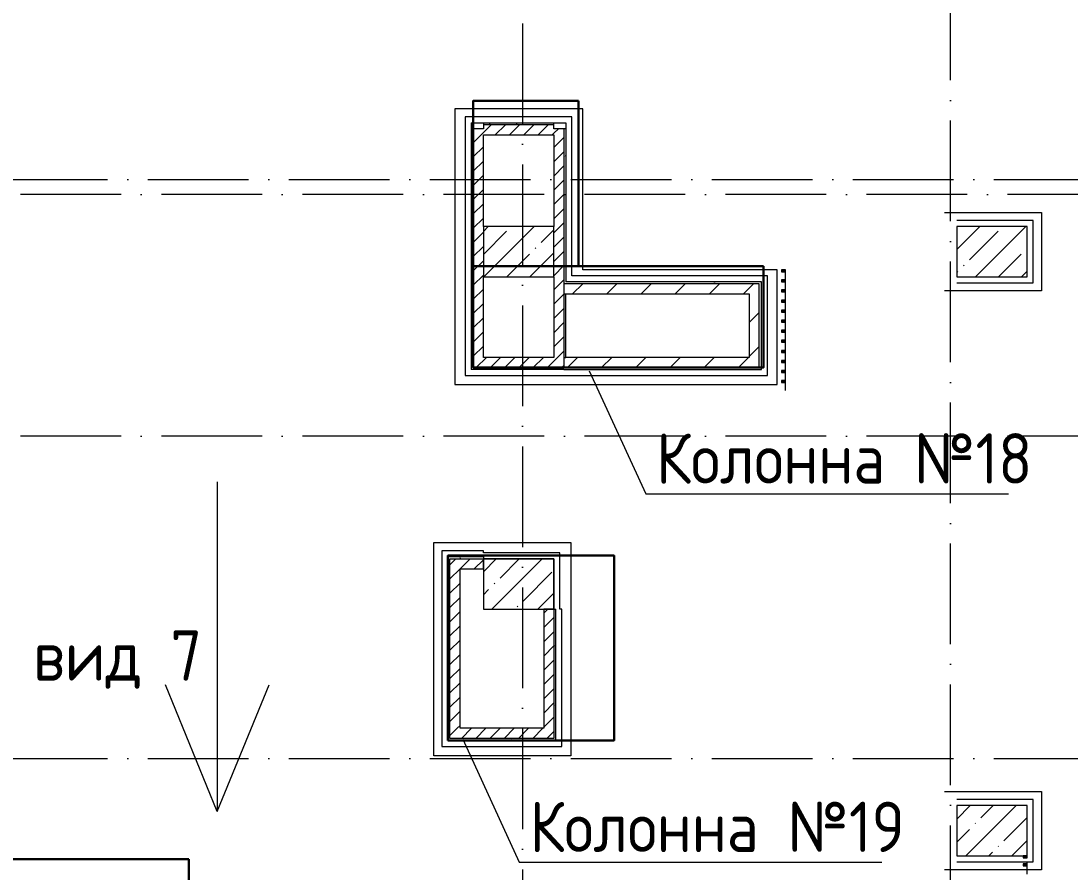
# Model space of a CAD drawing. Header units: millimetres. Extents: x 209 to 470115, y -86468 to 480215.
# Drawn here: x 370844 to 381269, y 446992 to 455443 of the extents above; entities that cross this region are included whole.
import ezdxf

# ---------------------------------------------------------------- set-up
doc = ezdxf.new("R2010")
doc.units = ezdxf.units.MM
doc.linetypes.add('50_200_ШТРИХ_1Т_ш5_п1_п1_', pattern=[1400, 1000, -200, 0, -200])
for name, color, linetype, lineweight, true_color in [('A-DETL-7', 7, 'Continuous', 20, 0x01a6fe), ('A-FLOR-1', 7, 'Continuous', 5, 0xc0c0c0), ('I-WALL-15', 7, 'Continuous', 5, 0x787878), ('Оси-3', 7, '50_200_ШТРИХ_1Т_ш5_п1_п1_', 9, 0xaaaaaa)]:
    doc.layers.add(name, color=color, linetype=linetype, lineweight=lineweight, true_color=true_color)
for name, color, linetype, lineweight in [('A-WALL', 7, 'Continuous', 5), ('A-WALL-FNSH-1', 7, 'Continuous', 5), ('I-WALL', 7, 'Continuous', 5), ('S-COLS', 7, 'Continuous', 9), ('S-COLS-1', 7, 'Continuous', 5), ('Ограждение', 7, 'Continuous', 9), ('Ограждение-1', 7, 'Continuous', 20), ('основной', 250, 'Continuous', 15), ('Основные линии', 7, 'Continuous', 30), ('осново', 7, 'Continuous', 30), ('Размеры', 7, 'Continuous', 15)]:
    doc.layers.add(name, color=color, linetype=linetype, lineweight=lineweight)
doc.styles.add('СПДС', font='isocpeur.ttf', dxfattribs={"width": 0.9})
pattern_1 = [(0, (286584.25, 383020.87), (406.4, 101.6), [6.706, -298.094, 6.706, -298.094, -1625.6]), (0, (286584.25, 383020.87), (406.4, 101.6), [-609.6, 6.706, -602.894, 6.706, -298.094, -711.2]), (0, (286584.25, 383020.87), (406.4, 101.6), [-1524, 6.706, -196.494, 6.706, -501.294]), (120, (286736.65, 383071.67), (-291.18818, 301.15272), [6.706, -298.094, 6.706, -298.094, -1625.6]), (120, (286736.65, 383071.67), (-291.18818, 301.15272), [-609.6, 6.706, -602.894, 6.706, -298.094, -711.2]), (120, (286736.65, 383071.67), (-291.18818, 301.15272), [-1524, 6.706, -196.494, 6.706, -501.294]), (240, (286787.45, 383274.87), (-115.21182, -402.75272), [6.706, -298.094, 6.706, -298.094, -1625.6]), (240, (286787.45, 383274.87), (-115.21182, -402.75272), [-609.6, 6.706, -602.894, 6.706, -298.094, -711.2]), (240, (286787.45, 383274.87), (-115.21182, -402.75272), [-1524, 6.706, -196.494, 6.706, -501.294])]
pattern_2 = [(45, (286584.25, 383020.87), (-70.71068, 70.71068), [])]
pattern_3 = [(45, (286584.25, 383020.87), (-169.70563, 169.70563), [])]

# ---------------------------------------------------------------- blocks, each defined once
blk = doc.blocks.new('BSC_Колонна _Прямоугольная - 500х700-V240-АИ_План этажа_Стены_3')
at = {"layer": 'S-COLS-1'}
h = blk.add_hatch(dxfattribs=at)
h.set_pattern_fill('FP_168', color=256, style=0, pattern_type=2)
h.set_pattern_definition([(315, (-64381.04, 93900), (228.0985, 228.0985), []), (315, (-64381.04, 93671.9), (228.0985, 228.0985), [403.225, -80.645, 6.706, -73.939])])
h.paths.add_polyline_path([(-250, 350), (-250, -350), (250, -350), (250, 350), (-17, 350)])
for p, q in [((250, 350), (-250, 350)), ((-250, 350), (-250, -350)), ((250, -350), (250, 350)), ((-250, -350), (250, -350))]:
    blk.add_line(p, q, dxfattribs=at)
blk = doc.blocks.new('BSC_Колонна _Прямоугольная - 500х700-V241-АИ_План этажа_Стены_3')
at = {"layer": 'S-COLS-1'}
h = blk.add_hatch(dxfattribs=at)
h.set_pattern_fill('FP_169', color=256, style=0, pattern_type=2)
h.set_pattern_definition([(315, (-70131.04, 93900), (228.0985, 228.0985), []), (315, (-70131.04, 93671.9), (228.0985, 228.0985), [403.225, -80.645, 6.706, -73.939])])
h.paths.add_polyline_path([(-250, 350), (-250, -350), (250, -350), (250, 350), (-103, 350)])
for p, q in [((250, 350), (-250, 350)), ((-250, 350), (-250, -350)), ((250, -350), (250, 350)), ((-250, -350), (250, -350))]:
    blk.add_line(p, q, dxfattribs=at)
blk = doc.blocks.new('BSC_Колонна _Прямоугольная - 500х700-V302-АИ_План этажа_Стены_3')
at = {"layer": 'S-COLS-1'}
h = blk.add_hatch(dxfattribs=at)
h.set_pattern_fill('FP_208', color=256, style=0, pattern_type=2)
h.set_pattern_definition([(315, (-70130.7, 89200), (228.0985, 228.0985), []), (315, (-70130.7, 88971.9), (228.0985, 228.0985), [403.225, -80.645, 6.706, -73.939])])
h.paths.add_polyline_path([(-250, 350), (-250, -350), (250, -350), (250, 350), (-103, 350)])
for p, q in [((250, 350), (-250, 350)), ((-250, 350), (-250, -350)), ((250, -350), (250, 350)), ((-250, -350), (250, -350))]:
    blk.add_line(p, q, dxfattribs=at)
blk = doc.blocks.new('О_Балясина_Труба_ГОСТ 86452 - О_Балясина_Труба_ГОСТ 8645-68 2-26159581-АИ_План этажа_Стены_3')
at = {"layer": 'Ограждение-1'}
for p, q in [((10, 20), (-10, 20)), ((-10, 20), (-10, -20)), ((-7, -17), (-7, 17)), ((-7, 17), (7, 17)), ((7, 17), (7, -17)), ((10, -20), (10, 20)), ((-10, -20), (10, -20)), ((7, -17), (-7, -17))]:
    blk.add_line(p, q, dxfattribs=at)
blk = doc.blocks.new('О_Элемент ограждения_Обод_Труба_ГОСТ 86452 - О_Элемент ограждения_Обод_Труба_ГОСТ 8645-68 2-26191406-АИ_План этажа_Стены_3')
at = {"layer": 'Ограждение-1'}
for p, q in [((-2480, 20), (-2500, 20)), ((-2500, 20), (-2500, -20)), ((-2497, 17), (-2483, 17)), ((-2497, -17), (-2497, 17)), ((-2483, 17), (-2483, -17)), ((-2480, -20), (-2480, 20)), ((0, 20), (-20, 20)), ((-20, 20), (-20, -20)), ((-17, 17), (-3, 17)), ((-17, -17), (-17, 17)), ((-3, 17), (-3, -17)), ((-2500, -20), (-2480, -20)), ((-2483, -17), (-2497, -17)), ((-20, -20), (0, -20)), ((-3, -17), (-17, -17))]:
    blk.add_line(p, q, dxfattribs=at)

msp = doc.modelspace()

# ---------------------------------------------------------------- hatches: boundary and pattern name
at = {"layer": 'I-WALL'}
h = msp.add_hatch(dxfattribs=at)
h.set_pattern_fill('FP_5', color=256, style=0, pattern_type=2)
h.set_pattern_definition(pattern_2)
h.paths.add_polyline_path([(375334.2, 452101.6), (375434.2, 452101.6), (375434.2, 454371.9), (375334.2, 454371.9), (375334.2, 453048.5)])
h = msp.add_hatch(dxfattribs=at)
h.set_pattern_fill('FP_5', color=256, style=0, pattern_type=2)
h.set_pattern_definition(pattern_2)
h.paths.add_polyline_path([(376134.2, 454311.9), (376134.2, 454411.9), (375434.2, 454411.9), (375434.2, 454311.9)])
h = msp.add_hatch(dxfattribs=at)
h.set_pattern_fill('FP_5', color=256, style=0, pattern_type=2)
h.set_pattern_definition(pattern_2)
h.paths.add_polyline_path([(376234.2, 452001.6), (376234.2, 454371.9), (376134.2, 454371.9), (376134.2, 452001.6)])
h = msp.add_hatch(dxfattribs=at)
h.set_pattern_fill('FP_4', color=256, style=0, pattern_type=2)
h.set_pattern_definition(pattern_3)
h.paths.add_polyline_path([(378074.2, 452731.9), (378074.2, 452831.9), (376234.2, 452831.9), (376234.2, 452731.9), (376478.6, 452731.9)])
h = msp.add_hatch(dxfattribs=at)
h.set_pattern_fill('FP_4', color=256, style=0, pattern_type=2)
h.set_pattern_definition(pattern_3)
h.paths.add_polyline_path([(378174.2, 452101.6), (378174.2, 452831.9), (378074.2, 452831.9), (378074.2, 452101.6), (378148.3, 452101.6)])
h = msp.add_hatch(dxfattribs=at)
h.set_pattern_fill('FP_5', color=256, style=0, pattern_type=2)
h.set_pattern_definition(pattern_2)
h.paths.add_polyline_path([(376134.2, 452001.6), (376134.2, 452101.6), (375334.2, 452101.6), (375334.2, 452001.6), (375643.8, 452001.6)])
h = msp.add_hatch(dxfattribs=at)
h.set_pattern_fill('FP_4', color=256, style=0, pattern_type=2)
h.set_pattern_definition(pattern_3)
h.paths.add_polyline_path([(378174.2, 452001.6), (378174.2, 452101.6), (376234.2, 452101.6), (376234.2, 452001.6), (378148.3, 452001.6)])
h = msp.add_hatch(dxfattribs=at)
h.set_pattern_fill('FP_5', color=256, style=0, pattern_type=2)
h.set_pattern_definition(pattern_2)
h.paths.add_polyline_path([(375434.2, 450001.6), (375434.2, 450101.6), (375102.7, 450101.6), (375102.7, 450001.6), (375202.7, 450001.6)])
h = msp.add_hatch(dxfattribs=at)
h.set_pattern_fill('FP_5', color=256, style=0, pattern_type=2)
h.set_pattern_definition(pattern_2)
h.paths.add_polyline_path([(375202.7, 448419.1), (375202.7, 450001.6), (375102.7, 450001.6), (375102.7, 448419.1)])
h = msp.add_hatch(dxfattribs=at)
h.set_pattern_fill('FP_5', color=256, style=0, pattern_type=2)
h.set_pattern_definition(pattern_2)
h.paths.add_polyline_path([(376134.2, 448319.1), (376134.2, 449601.6), (376034.2, 449601.6), (376034.2, 448319.1)])
h = msp.add_hatch(dxfattribs=at)
h.set_pattern_fill('FP_5', color=256, style=0, pattern_type=2)
h.set_pattern_definition(pattern_2)
h.paths.add_polyline_path([(375102.7, 448319.1), (376034.2, 448319.1), (376034.2, 448419.1), (375102.7, 448419.1)])
at = {"layer": 'I-WALL-15'}
h = msp.add_hatch(dxfattribs=at)
h.set_pattern_fill('FP_3', color=256, style=0, pattern_type=2)
h.set_pattern_definition(pattern_1)
h.paths.add_polyline_path([(375334.2, 452001.6), (375334.2, 454371.9), (375314.2, 454371.9), (375314.2, 452001.6)])
h = msp.add_hatch(dxfattribs=at)
h.set_pattern_fill('FP_3', color=256, style=0, pattern_type=2)
h.set_pattern_definition(pattern_1)
h.paths.add_polyline_path([(376134.2, 454411.9), (376134.2, 454431.9), (375434.2, 454431.9), (375434.2, 454411.9)])
h = msp.add_hatch(dxfattribs=at)
h.set_pattern_fill('FP_3', color=256, style=0, pattern_type=2)
h.set_pattern_definition(pattern_1)
h.paths.add_polyline_path([(376234.2, 451981.6), (376254.2, 451981.6), (376254.2, 452001.6), (376234.2, 452001.6)])
h.paths.add_polyline_path([(376254.2, 452101.6), (376254.2, 452731.9), (376234.2, 452731.9), (376234.2, 452101.6)])
h.paths.add_polyline_path([(376254.2, 452831.9), (376254.2, 454371.9), (376234.2, 454371.9), (376234.2, 452831.9)])
h = msp.add_hatch(dxfattribs=at)
h.set_pattern_fill('FP_3', color=256, style=0, pattern_type=2)
h.set_pattern_definition(pattern_1)
h.paths.add_polyline_path([(378174.2, 452831.9), (378174.2, 452851.9), (376254.2, 452851.9), (376254.2, 452831.9), (378148.3, 452831.9)])
h = msp.add_hatch(dxfattribs=at)
h.set_pattern_fill('FP_3', color=256, style=0, pattern_type=2)
h.set_pattern_definition(pattern_1)
h.paths.add_polyline_path([(378174.2, 452001.6), (378194.2, 452001.6), (378194.2, 452851.9), (378174.2, 452851.9), (378174.2, 452101.6)])
h = msp.add_hatch(dxfattribs=at)
h.set_pattern_fill('FP_3', color=256, style=0, pattern_type=2)
h.set_pattern_definition(pattern_1)
h.paths.add_polyline_path([(376134.2, 451981.6), (376234.2, 451981.6), (376234.2, 452001.6), (375314.2, 452001.6), (375314.2, 451981.6), (375643.8, 451981.6)])
h = msp.add_hatch(dxfattribs=at)
h.set_pattern_fill('FP_3', color=256, style=0, pattern_type=2)
h.set_pattern_definition(pattern_1)
h.paths.add_polyline_path([(378194.2, 451981.6), (378194.2, 452001.6), (376254.2, 452001.6), (376254.2, 451981.6), (378148.3, 451981.6)])
h = msp.add_hatch(dxfattribs=at)
h.set_pattern_fill('FP_3', color=256, style=0, pattern_type=2)
h.set_pattern_definition(pattern_1)
h.paths.add_polyline_path([(375434.2, 450101.6), (375434.2, 450121.6), (375082.7, 450121.6), (375082.7, 450101.6), (375102.7, 450101.6)])
h = msp.add_hatch(dxfattribs=at)
h.set_pattern_fill('FP_3', color=256, style=0, pattern_type=2)
h.set_pattern_definition(pattern_1)
h.paths.add_polyline_path([(375082.7, 448319.1), (375102.7, 448319.1), (375102.7, 450101.6), (375082.7, 450101.6), (375082.7, 448419.1)])
h = msp.add_hatch(dxfattribs=at)
h.set_pattern_fill('FP_3', color=256, style=0, pattern_type=2)
h.set_pattern_definition(pattern_1)
h.paths.add_polyline_path([(376154.2, 448299.1), (376154.2, 449601.6), (376134.2, 449601.6), (376134.2, 448299.1)])
h = msp.add_hatch(dxfattribs=at)
h.set_pattern_fill('FP_3', color=256, style=0, pattern_type=2)
h.set_pattern_definition(pattern_1)
h.paths.add_polyline_path([(376134.2, 448299.1), (376134.2, 448319.1), (375082.7, 448319.1), (375082.7, 448299.1), (376034.2, 448299.1)])
at = {"layer": 'S-COLS-1'}
h = msp.add_hatch(dxfattribs=at)
h.set_pattern_fill('FP_1', color=256, style=0, pattern_type=2)
h.set_pattern_definition([(45, (286584.25, 383020.87), (-228.0985, 228.0985), []), (45, (286812.35, 383020.87), (-228.0985, 228.0985), [403.225, -80.645, 6.706, -73.939])])
h.paths.add_polyline_path([(375434.2, 449601.6), (376134.2, 449601.6), (376134.2, 450101.6), (375434.2, 450101.6)])

# ---------------------------------------------------------------- linework, layer by layer
at = {"lineweight": 30}
for points in [[(376377.4, 454651.6), (375334.2, 454651.6), (375334.2, 452001.6), (378214.2, 452001.6), (378214.2, 453009.6)], [(376377.4, 453009.6), (376377.4, 454651.6)], [(376377.4, 453009.6), (378214.2, 453009.6)], [(361556.5, 447785.5), (361741.4, 447789.9), (361741.4, 447119.9), (372511.4, 447119.9)], [(372511.4, 447119.9), (372511.4, 439025.5), (387816.2, 439025.5)]]:
    msp.add_lwpolyline(points, dxfattribs=at)
for points in [[(375334.2, 453009.6), (376377.4, 453009.6), (376377.4, 453009.6), (375334.2, 453009.6)], [(375082.7, 448299.1), (376732.7, 448299.1), (376732.7, 450134.1), (375082.7, 450134.1)]]:
    msp.add_lwpolyline(points, close=True, dxfattribs=at)
at = {"layer": 'A-DETL-7'}
for p, q in [((375150.4, 454571.9), (375150.4, 451831.9)), ((376420.4, 454571.9), (375150.4, 454571.9)), ((376420.4, 452971.9), (376420.4, 454571.9)), ((380013.8, 453541.9), (380974.2, 453541.9)), ((380974.2, 453541.9), (380974.2, 452761.9)), ((378350.4, 452971.9), (376420.4, 452971.9)), ((378350.4, 451831.9), (378350.4, 452971.9)), ((380974.2, 452761.9), (380013.8, 452761.9)), ((375150.4, 451831.9), (378350.4, 451831.9)), ((374943.7, 450264.5), (376303.7, 450264.5)), ((374943.7, 448144.5), (374943.7, 450264.5)), ((376303.7, 450264.5), (376303.7, 448144.5)), ((376303.7, 448144.5), (374943.7, 448144.5)), ((380013.8, 447791.9), (380974.2, 447791.9)), ((380974.2, 447791.9), (380974.2, 447011.9)), ((380974.2, 447011.9), (380013.8, 447011.9))]:
    msp.add_line(p, q, dxfattribs=at)
at = {"layer": 'A-FLOR-1'}
for p, q in [((378434.2, 452871.9), (378434.2, 452951.9)), ((378434.2, 452771.9), (378434.2, 452851.9)), ((378434.2, 452671.9), (378434.2, 452751.9)), ((378434.2, 452571.9), (378434.2, 452651.9)), ((378434.2, 452471.9), (378434.2, 452551.9)), ((378434.2, 452371.9), (378434.2, 452451.9)), ((378434.2, 452271.9), (378434.2, 452351.9)), ((378434.2, 452171.9), (378434.2, 452251.9)), ((378434.2, 452071.9), (378434.2, 452151.9)), ((378434.2, 451971.9), (378434.2, 452051.9)), ((378434.2, 451871.9), (378434.2, 451951.9)), ((378434.2, 451771.9), (378434.2, 451851.9)), ((380834.2, 447071.6), (380834.2, 447091.9)), ((380834.2, 446971.6), (380834.2, 447051.6))]:
    msp.add_line(p, q, dxfattribs=at)
at = {"layer": 'A-WALL'}
for p, q in [((375254.2, 454491.9), (375254.2, 451921.6)), ((376314.2, 454491.9), (375254.2, 454491.9)), ((376314.2, 452911.9), (376314.2, 454491.9)), ((375314.2, 454431.9), (375314.2, 452001.6)), ((375314.2, 454431.9), (376254.2, 454431.9)), ((375334.2, 452001.6), (375334.2, 454371.9)), ((376134.2, 454411.9), (375434.2, 454411.9)), ((376234.2, 454371.9), (376234.2, 452001.6)), ((376254.2, 454431.9), (376254.2, 452851.9)), ((380894.2, 453461.9), (380134.2, 453461.9)), ((380894.2, 452841.9), (380894.2, 453461.9)), ((378254.2, 452911.9), (376314.2, 452911.9)), ((378254.2, 451921.6), (378254.2, 452911.9)), ((378174.2, 452831.9), (376234.2, 452831.9)), ((378174.2, 452001.6), (378174.2, 452831.9)), ((380134.2, 452841.9), (380894.2, 452841.9)), ((376234.2, 452731.9), (376254.2, 452731.9)), ((376234.2, 452101.6), (376254.2, 452101.6)), ((376234.2, 451981.6), (375314.2, 451981.6)), ((375334.2, 452001.6), (378174.2, 452001.6)), ((375254.2, 451921.6), (378254.2, 451921.6)), ((375022.7, 450181.6), (375022.7, 448239.1)), ((375434.2, 450181.6), (375022.7, 450181.6)), ((375434.2, 450161.6), (375434.2, 450181.6)), ((376194.2, 450161.6), (375434.2, 450161.6)), ((376194.2, 449601.6), (376194.2, 450161.6)), ((375082.7, 450121.6), (375082.7, 448319.1)), ((375102.7, 448319.1), (375102.7, 450101.6)), ((375102.7, 450101.6), (376134.2, 450101.6)), ((375434.2, 450121.6), (375434.2, 450101.6)), ((376134.2, 450101.6), (376134.2, 448319.1)), ((376134.2, 449601.6), (376154.2, 449601.6)), ((376154.2, 448299.1), (376154.2, 449601.6)), ((376214.2, 449601.6), (376194.2, 449601.6)), ((376214.2, 448239.1), (376214.2, 449601.6)), ((376134.2, 448319.1), (375102.7, 448319.1)), ((375022.7, 448239.1), (376214.2, 448239.1)), ((380894.2, 447711.9), (380134.2, 447711.9)), ((380894.2, 447091.9), (380894.2, 447711.9)), ((380134.2, 447091.9), (380894.2, 447091.9))]:
    msp.add_line(p, q, dxfattribs=at)
at = {"layer": 'A-WALL-FNSH-1'}
for p, q in [((375434.2, 454371.9), (375314.2, 454371.9)), ((375434.2, 454431.9), (375434.2, 454371.9)), ((376134.2, 454371.9), (376134.2, 454431.9)), ((376254.2, 454371.9), (376134.2, 454371.9)), ((375434.2, 453401.6), (375434.2, 454311.9)), ((375434.2, 454311.9), (376134.2, 454311.9)), ((376134.2, 454311.9), (376134.2, 453401.6)), ((375434.2, 452101.6), (375434.2, 452901.6)), ((376134.2, 452901.6), (376134.2, 452101.6)), ((378194.2, 452851.9), (376254.2, 452851.9)), ((378194.2, 451981.6), (378194.2, 452851.9)), ((376254.2, 452101.6), (376254.2, 452731.9)), ((376254.2, 452731.9), (378074.2, 452731.9)), ((378074.2, 452731.9), (378074.2, 452101.6)), ((376134.2, 452101.6), (375434.2, 452101.6)), ((378074.2, 452101.6), (376254.2, 452101.6)), ((375314.2, 452001.6), (375314.2, 451981.6)), ((376234.2, 451981.6), (378194.2, 451981.6)), ((375434.2, 450121.6), (375082.7, 450121.6)), ((375434.2, 450001.6), (375434.2, 450101.6)), ((375202.7, 450001.6), (375434.2, 450001.6)), ((375202.7, 448419.1), (375202.7, 450001.6)), ((376134.2, 449601.6), (376034.2, 449601.6)), ((376034.2, 449601.6), (376034.2, 448419.1)), ((376034.2, 448419.1), (375202.7, 448419.1)), ((375082.7, 448319.1), (375082.7, 448299.1)), ((375082.7, 448299.1), (376154.2, 448299.1))]:
    msp.add_line(p, q, dxfattribs=at)
at = {"layer": 'S-COLS-1'}
for p, q in [((376134.2, 450101.6), (375434.2, 450101.6)), ((375434.2, 450101.6), (375434.2, 449601.6)), ((376134.2, 449601.6), (376134.2, 450101.6)), ((375434.2, 449601.6), (376134.2, 449601.6))]:
    msp.add_line(p, q, dxfattribs=at)
at = {"layer": 'Оси-3'}
for p, q in [((375821.4, 475019.8), (375821.4, 377849.1)), ((380071.4, 377849.1), (380071.4, 475019.8)), ((369302.7, 453869.9), (391439.4, 453869.9)), ((391439.4, 453719.9), (335407.4, 453719.9)), ((391439.4, 451319.9), (281454.1, 451319.9)), ((369302.7, 448119.9), (391439.4, 448119.9))]:
    msp.add_line(p, q, dxfattribs=at)
at = {"layer": 'основной', "lineweight": 15}
for points in [[(376485.9, 451969.6), (377046.5, 450748.6), (380646.5, 450748.6)], [(375229.2, 448311.2), (375789.8, 447090.2), (379389.8, 447090.2)]]:
    msp.add_lwpolyline(points, dxfattribs=at)
at = {"layer": 'Размеры'}
for points in [[(372792.3, 450866.1), (372792.3, 447592.7)], [(372792.3, 447592.7), (372278.7, 448851.3)], [(372792.3, 447592.7), (373305.9, 448851.3)]]:
    msp.add_lwpolyline(points, dxfattribs=at)

# ---------------------------------------------------------------- block references
at = {"layer": 'S-COLS', "rotation": 89.9999999999999}
for name, p in [('BSC_Колонна _Прямоугольная - 500х700-V302-АИ_План этажа_Стены_3', (375784.2, 453151.6)), ('BSC_Колонна _Прямоугольная - 500х700-V241-АИ_План этажа_Стены_3', (380484.2, 453151.9)), ('BSC_Колонна _Прямоугольная - 500х700-V240-АИ_План этажа_Стены_3', (380484.2, 447401.9))]:
    msp.add_blockref(name, p, dxfattribs=at)
at = {"layer": 'Ограждение'}
for name, p, rotation in [('О_Балясина_Труба_ГОСТ 86452 - О_Балясина_Труба_ГОСТ 8645-68 2-26159581-АИ_План этажа_Стены_3', (378414.2, 452961.9), 90.00000000000024), ('О_Балясина_Труба_ГОСТ 86452 - О_Балясина_Труба_ГОСТ 8645-68 2-26159581-АИ_План этажа_Стены_3', (378414.2, 452861.9), 90.00000000000024), ('О_Балясина_Труба_ГОСТ 86452 - О_Балясина_Труба_ГОСТ 8645-68 2-26159581-АИ_План этажа_Стены_3', (378414.2, 452761.9), 90.00000000000024), ('О_Балясина_Труба_ГОСТ 86452 - О_Балясина_Труба_ГОСТ 8645-68 2-26159581-АИ_План этажа_Стены_3', (378414.2, 452661.9), 90.00000000000024), ('О_Балясина_Труба_ГОСТ 86452 - О_Балясина_Труба_ГОСТ 8645-68 2-26159581-АИ_План этажа_Стены_3', (378414.2, 452561.9), 90.00000000000024), ('О_Балясина_Труба_ГОСТ 86452 - О_Балясина_Труба_ГОСТ 8645-68 2-26159581-АИ_План этажа_Стены_3', (378414.2, 452461.9), 90.00000000000024), ('О_Балясина_Труба_ГОСТ 86452 - О_Балясина_Труба_ГОСТ 8645-68 2-26159581-АИ_План этажа_Стены_3', (378414.2, 452361.9), 90.00000000000024), ('О_Балясина_Труба_ГОСТ 86452 - О_Балясина_Труба_ГОСТ 8645-68 2-26159581-АИ_План этажа_Стены_3', (378414.2, 452261.9), 90.00000000000024), ('О_Балясина_Труба_ГОСТ 86452 - О_Балясина_Труба_ГОСТ 8645-68 2-26159581-АИ_План этажа_Стены_3', (378414.2, 452161.9), 90.00000000000024), ('О_Балясина_Труба_ГОСТ 86452 - О_Балясина_Труба_ГОСТ 8645-68 2-26159581-АИ_План этажа_Стены_3', (378414.2, 452061.9), 90.00000000000024), ('О_Балясина_Труба_ГОСТ 86452 - О_Балясина_Труба_ГОСТ 8645-68 2-26159581-АИ_План этажа_Стены_3', (378414.2, 451961.9), 90.00000000000024), ('О_Балясина_Труба_ГОСТ 86452 - О_Балясина_Труба_ГОСТ 8645-68 2-26159581-АИ_План этажа_Стены_3', (378414.2, 451861.9), 90.00000000000024), ('О_Элемент ограждения_Обод_Труба_ГОСТ 86452 - О_Элемент ограждения_Обод_Труба_ГОСТ 8645-68 2-26191406-АИ_План этажа_Стены_3', (380814.2, 444651.6), 270.0000000000001), ('О_Балясина_Труба_ГОСТ 86452 - О_Балясина_Труба_ГОСТ 8645-68 2-26159581-АИ_План этажа_Стены_3', (380814.2, 447061.6), 90.00000000000024)]:
    msp.add_blockref(name, p, dxfattribs=dict(at, rotation=rotation))

# ---------------------------------------------------------------- texts
at = {"layer": 'Основные линии', "insert": (370963.3, 449391.9), "char_height": 500, "attachment_point": 1, "style": 'СПДС'}
msp.add_mtext_dynamic_manual_height_columns('вид 7', width=3371.815, gutter_width=1678.4, heights=[0], dxfattribs=at)
at = {"layer": 'осново', "char_height": 500, "attachment_point": 1, "style": 'СПДС'}
for s, width, insert in [('Колонна №18', 3780.915, (377149.9, 451348.6)), ('Колонна №19', 3714.233, (375893.1, 447690.2))]:
    msp.add_mtext_dynamic_manual_height_columns(s, width=width, gutter_width=1678.4, heights=[0], dxfattribs=dict(at, insert=insert))

doc.saveas('drawing.dxf')
